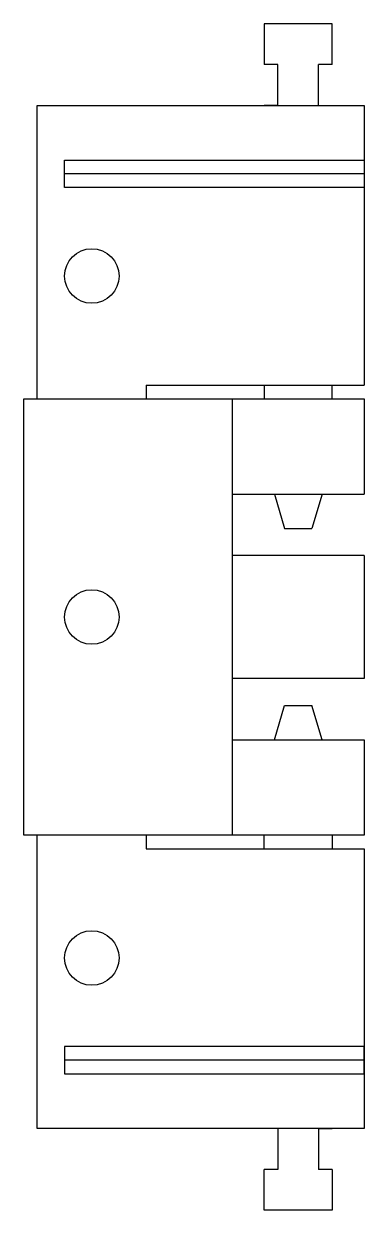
# Model space of a CAD drawing. Header units: millimetres. Extents: x 0 to 25, y 0 to 87.
import ezdxf

# ---------------------------------------------------------------- set-up
doc = ezdxf.new("R2010")
doc.units = ezdxf.units.MM

# ---------------------------------------------------------------- blocks, each defined once
blk = doc.blocks.new('HL011-1-5')
at = {"color": 1}
for p, q in [((21.65, 81), (16.65, 81)), ((16.65, 81), (16.65, 78)), ((21.65, 78), (21.65, 81)), ((17.65, 78), (16.65, 78)), ((17.65, 75), (17.65, 78)), ((21.65, 78), (20.65, 78)), ((20.65, 75), (20.65, 78)), ((17.65, 75), (16.65, 75)), ((20.65, 75), (21.65, 75)), ((24, 70), (2, 70)), ((8, 54.5), (8, 53.5)), ((8, 54.5), (24, 54.5)), ((16.65, 54.5), (16.65, 53.5)), ((21.65, 53.5), (21.65, 54.5)), ((14.3, 53.5), (14.3, 21.5)), ((14.3, 46.5), (24, 46.5)), ((17.4, 46.5), (18.15, 44)), ((20.9, 46.5), (20.15, 44)), ((18.15, 44), (20.15, 44)), ((24, 42), (14.3, 42)), ((24, 33), (14.3, 33)), ((17.4, 28.5), (18.15, 31)), ((18.15, 31), (20.15, 31)), ((20.9, 28.5), (20.15, 31)), ((14.3, 28.5), (24, 28.5)), ((8, 21.5), (8, 20.5)), ((16.65, 20.5), (16.65, 21.5)), ((21.65, 21.5), (21.65, 20.5)), ((8, 20.5), (24, 20.5)), ((24, 5), (2, 5)), ((17.65, 0), (16.65, 0)), ((17.65, 0), (17.65, -3)), ((20.65, 0), (20.65, -3)), ((20.65, 0), (21.65, 0)), ((16.65, -6), (16.65, -3)), ((17.65, -3), (16.65, -3)), ((21.65, -3), (20.65, -3)), ((21.65, -3), (21.65, -6)), ((21.65, -6), (16.65, -6))]:
    blk.add_line(p, q, dxfattribs=at)
for points in [[(0, 53.5), (0, 75), (24, 75), (24, 54.5)], [(24, 28.5), (24, 21.5), (-1, 21.5), (-1, 53.5), (24, 53.5), (24, 46.5)], [(24, 42), (24, 33)], [(24, 20.5), (24, 0), (0, 0), (0, 21.5)]]:
    blk.add_lwpolyline(points, dxfattribs=at)
for points in [[(2, 71), (24, 71), (24, 69), (2, 69)], [(2, 4), (24, 4), (24, 6), (2, 6)]]:
    blk.add_lwpolyline(points, close=True, dxfattribs=at)
for centre in [(4, 62.5), (4, 37.5), (4, 12.5)]:
    blk.add_circle(centre, 2, dxfattribs=at)

msp = doc.modelspace()

# ---------------------------------------------------------------- block references
msp.add_blockref('HL011-1-5', (1, 6))

doc.saveas('drawing.dxf')
